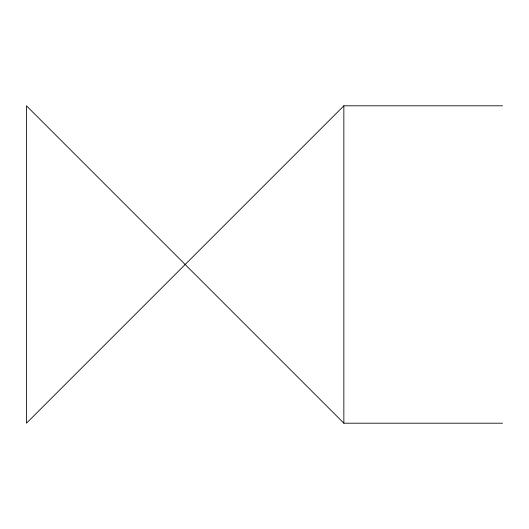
<?xml version="1.0" encoding="UTF-8"?>
<svg xmlns="http://www.w3.org/2000/svg" width="529" height="529" viewBox="0 0 529 529"><rect width="100%" height="100%" fill="white"/><g stroke="black" fill="none" stroke-linecap="round" stroke-linejoin="round"><path stroke-width="0.79" d="M502.55 105.8L343.85 105.8L26.45 423.2L26.45 105.8L343.85 423.2L502.55 423.2M343.85 105.8L343.85 423.2"/></g></svg>
